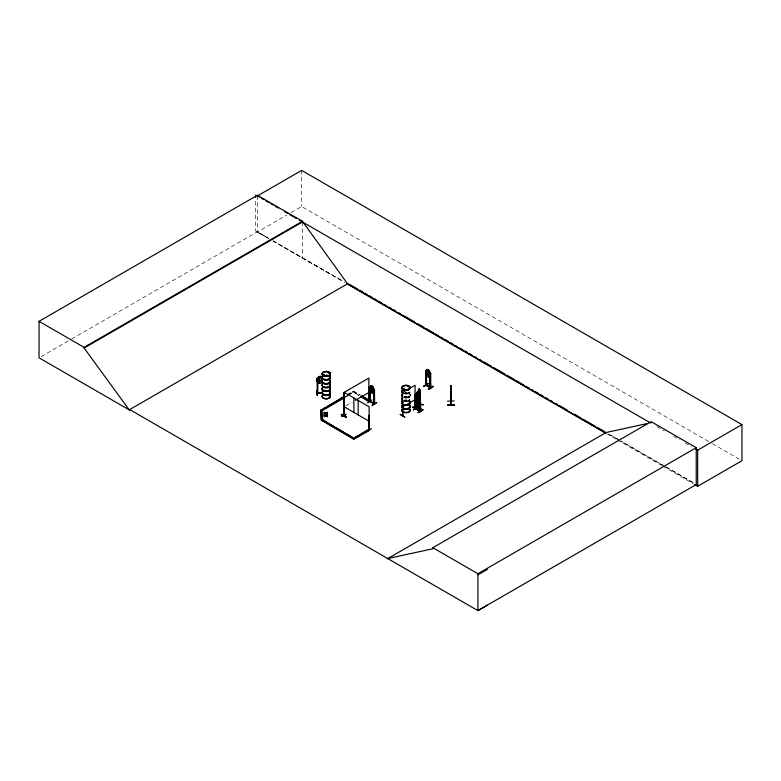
<?xml version="1.0" encoding="UTF-8"?>
<svg xmlns="http://www.w3.org/2000/svg" width="781" height="781" viewBox="0 0 781 781"><rect width="100%" height="100%" fill="white"/><g stroke="black" fill="none" stroke-linecap="round" stroke-linejoin="round"><path stroke-width="0.59" stroke-dasharray="3.9 2.93" d="M41.159 356.614L70.671 339.569M71.725 338.964L257.379 231.772L268.908 238.43M257.379 195.953L257.379 232.074L286.9 215.039M291.108 212.598L301.651 206.516L711.325 443.042M347.301 394.571L353.432 391.037L360.724 395.254M347.301 395.03L353.432 391.486L359.69 395.098M345.085 396.904L348.219 395.098M349.253 394.503L353.432 392.091L350.298 394.346M345.085 397.363L349.253 394.952M345.963 405.739L352.221 402.127M403.933 396.758L407.106 396.523A4.149 2.392 0 0 0 403.943 396.768A4.11 2.372 0 0 1 407.086 396.465M403.933 396.924L407.106 396.68M407.106 401.317L403.933 401.073M268.752 238.517L255.612 230.961L255.612 198.725M272.959 240.939L342.273 280.799L273.106 240.851M619.753 440.367L608.204 433.719L619.723 440.377M664.914 466.335L620.807 440.962L664.797 466.403M665.959 466.931L694.319 483.244M712.389 443.647L741.95 460.722M656.928 426.631L664.24 430.848M673.642 436.276L679.919 439.898M685.142 442.915L691.41 446.537M665.842 466.999L694.143 483.341M257.379 232.074L268.908 238.732M273.106 241.153L344.724 282.497M606.798 433.806L616.307 439.303M617.371 439.908L661.751 465.535M662.805 466.15L693.45 483.839M358.772 395.176L352.514 391.564L358.772 395.625M410.103 394.62L410.25 395.274A4.198 2.421 0 0 0 410.074 394.581M410.152 395.001L410.035 394.454A4.13 2.382 0 0 1 410.015 395.596M302.452 221.97L302.452 258.091M301.651 170.395L301.651 206.516M326.243 374.714A4.139 2.392 0 0 1 327.317 374.802M407.106 397.549A4.198 2.421 0 0 1 403.923 397.304A4.11 2.372 0 0 1 407.086 397.051M404.939 392.863A4.198 2.421 0 0 1 407.106 392.863M407.086 393.966A4.13 2.382 0 0 1 403.953 393.722M407.086 397.275A4.13 2.382 0 0 1 403.953 397.041A4.149 2.392 0 0 1 407.096 396.836M404.948 392.677A4.13 2.382 0 0 1 407.086 392.677M407.086 397.949A4.13 2.382 0 0 1 403.953 397.714M410.015 395.03A4.13 2.382 0 0 1 410.152 395.645M407.086 401.053A4.11 2.372 0 0 1 403.962 400.819A4.149 2.392 0 0 0 407.096 401.161M407.106 397.754A4.198 2.421 0 0 1 403.923 397.509M404.939 393.068A4.198 2.421 0 0 1 407.106 393.068M410.074 394.786A4.198 2.421 0 0 1 410.22 395.411M407.106 393.565A4.198 2.421 0 0 1 403.923 393.321M404.948 393.292A4.13 2.382 0 0 0 407.086 393.292A4.13 2.382 0 0 0 403.953 393.575A4.198 2.421 0 0 0 407.106 393.77M407.086 401.639A4.11 2.372 0 0 1 403.962 401.405M403.923 400.487A4.198 2.421 0 0 1 407.106 400.243M403.953 400.292A4.13 2.382 0 0 1 407.086 400.048M403.953 400.956A4.13 2.382 0 0 1 407.086 400.721M403.923 400.692A4.198 2.421 0 0 1 407.106 400.448M407.106 401.473L403.933 401.239A4.149 2.392 0 0 0 407.096 401.454"/><path stroke-width="1.17" d="M450.793 388.128L450.91 386.575M450.725 387.493L450.871 385.785L451.145 405.105L450.793 385.785L451.408 405.085L451.106 390.275M373.972 389.465L374.402 404.167L373.884 403.923L374.089 392.97M420.11 396.709L420.705 411.304L420.217 396.602L420.051 411.196C422.824 410.123 410.298 406.218 420.002 410.738M418.665 389.914L418.88 393.36L418.88 389.514L417.864 393.478M450.93 390.383L450.657 389.094L450.871 392.658M418.128 392.863L419.172 388.753L418.987 394.356M414.77 407.389L421.105 408.541M450.744 401.659L450.696 401.102M450.715 401.336L451.398 405.017M450.959 401.278L450.871 385.785M450.793 392.618L450.94 393.956L451.145 392.941M400.175 414.496L405.007 417.132L400.282 414.389M450.998 391.711L450.91 392.247L450.725 389.211M419.612 404.333C418.099 404.87 417.894 409.381 418.265 407.008L413.305 409.869L418.069 407.028M420.08 403.904L417.825 407.877M419.582 404.685L419.856 399.901M419.836 404.226L420.051 404.343M419.563 390.012L419.631 395.04M419.104 395.616L419.836 392.121M323.432 375.466L324.671 375.27M324.437 375.319L323.666 375.319L324.398 375.075M328.323 372.693L328.684 372.908M328.889 372.498L328.332 372.752L328.918 372.771M404.207 389.319L403.211 389.153L404.265 389.143M408.356 386.273L408.365 386.78M408.629 386.41L408.365 386.663M321.508 376.393C319.39 375.046 316.481 379.4 317.799 378.668L317.74 393.253L317.652 392.55L317.057 393.136L321.909 392.96M420.051 404.402L418.089 407.965L418.05 399.169M341.297 414.584C345.71 414.975 349.956 420.178 341.297 414.584L346.022 417.279M341.512 414.428L346.276 417.142M341.522 414.194L346.266 416.849M371.736 386.292L371.239 388.967L372.244 390.441L372.771 388.84L371.785 386.263M427.949 370.067L427.451 372.742L428.466 374.216L428.994 372.615L428.008 370.038M320.005 376.764L319.302 379.791L320.015 380.659L321.469 379.712L320.727 376.735M420.481 411.392L415.824 408.727L415.873 394.278C416.537 396.592 418.792 385.14 416.585 396.475L417.62 398.427L418.645 399.023L419.661 398.242L418.899 393.839L417.337 392.872L415.765 394.259L415.824 396.563L417.405 399.667L418.948 400.565L417.357 399.706M427.451 369.472L426.68 373.006L428.74 375.554L429.745 374.773L429.745 373.054L428.984 370.37L427.451 369.472L429.042 370.34M367.402 402.693L371.873 399.911M418.225 407.233L413.539 409.722M341.619 416.644L346.247 414.135M319.302 376.53L318.209 380.542L319.663 381.85L321.118 381.802M343.952 401.2L344.538 401.346L343.952 401.2L344.001 415.843L344.353 414.916M343.904 415.677L344.109 392.326L369.14 406.774L369.188 430.028L368.788 429.247M344.304 415.882L344.304 401.024L344.538 415.775M368.71 415.307L368.905 430.087M369.188 430.028L360.275 434.558M316.5 391.281L317.271 395.118L316.813 391.222M316.813 391.017L317.271 395.118M369.921 389.358L369.774 401.532C371.278 402.469 368.905 400.194 370.223 401.239M370.389 401.141L369.901 400.838M425.928 385.287L426.446 385.541L426.563 373.377M426.28 370.868L426.611 385.443L426.231 384.642M430.087 373.23L430.614 387.952L430.097 387.698L430.702 387.259M430.087 387.669L430.311 375.544M425.86 373.084L427.5 376.198C428.876 379.01 432.459 373.445 429.013 377.194L427.451 376.227L425.909 373.054L425.909 370.76L426.084 385.14L430.79 387.835L430.731 373.377L430.146 373.23L430.165 387.718M419.817 389.895L419.163 388.831M416.781 403.757L423.214 404.695L416.878 403.533M369.11 401.385L368.642 401.649L368.905 386.82L368.73 401.6M324.613 375.554L324.222 375.729A4.13 2.382 0 0 0 323.324 376.091M317.057 378.844L319.253 376.432M402.996 415.726L402.811 401.141M343.825 415.189L344.06 415.531M374.363 389.739L372.84 386.517L371.258 385.599L369.638 387.015L369.755 401.551M371.258 385.599L370.458 389.221L372.517 391.779L373.533 390.998L372.771 386.585L371.2 385.629L369.921 386.946M425.86 370.79L427.471 369.374L425.909 370.838M420.49 399.198L418.899 400.594L420.442 399.228M317.193 392.589L317.808 392.872M403.601 388.85L404.167 389.143M403.826 388.938L403.631 389.455M317.74 378.844L317.145 378.824M414.877 408.629L415.111 394.044L415.297 408.629M412.885 407.116L417.698 409.8L412.983 407.067M344.304 401.024L344.47 401.122M343.835 415.746L343.884 392.492L368.905 378.043L368.652 401.61L369.071 386.917M371.434 402.342L366.933 399.794M368.749 401.083L368.437 401.541M344.05 415.814L344.587 415.453M368.505 429.452L369.53 430.263L353.891 439.293L321.694 420.256L322.602 419.729L353.891 438.239M366.816 431.415L371.502 428.71M129.763 409.605L129.256 409.908L39.05 357.825L39.05 321.333L257.379 195.279L302.452 221.296L347.525 283.815L605.587 432.811M257.379 195.279L257.379 195.953L301.651 170.395L741.95 424.6L741.95 460.722L697.677 486.28L694.514 484.445M39.05 321.333L84.123 347.35L302.452 221.296M487.461 605.158L477.904 610.605L129.705 409.576L129.187 409.869L84.123 348.023L302.452 221.97M129.187 409.869L348.033 283.523M321.235 410.074L344.177 396.377M322.28 409.478L325.404 407.672M327.493 406.462L344.177 396.836M322.602 419.729L322.612 420.305L321.323 420.324L320.854 410.171L322.143 410.152L344.04 397.509M320.854 410.621L322.143 410.601L344.04 397.959M370.34 387.191L370.223 401.766M355.355 400.321L368.905 392.492M374.158 403.816L373.894 389.289L374.509 389.602L374.363 392.033M321.694 420.705L322.602 420.178L334.073 426.807M360.861 396.377L368.154 400.594L369.071 400.067L361.769 395.86M360.861 396.836L368.154 401.043L369.071 400.516L361.769 396.309M428.984 370.37L430.731 373.377M374.353 403.621C374.099 403.269 373.63 403.738 369.774 401.532M374.04 403.396L370.223 401.385L374.49 403.484M372.137 405.476L376.852 402.488L372.166 405.427M426.162 384.642L426.446 385.013M423.663 386.546L428.349 383.539L423.663 386.244M417.913 393.507L417.366 396.211L418.382 397.685L418.899 396.084L417.864 393.536L418.518 390.031M430.097 387.269L426.446 385.16L430.497 387.376M428.349 388.958C438.043 382.661 430.653 389.338 428.418 389.25M428.388 388.997L433.074 386.292L428.349 389.25M402.596 406.94L415.111 399.716M417.405 399.667L415.824 396.523M368.612 429.286L352.973 438.766M355.062 437.565L358.186 435.759M321.694 420.256L353.891 438.844L369.53 429.814M416.468 396.846L416.361 409.01C417.435 408.561 415.053 407.662 416.361 408.483M420.217 399.013L420.08 411.187M418.265 412.427C433.123 404.363 408.121 418.596 422.951 409.713M387.259 558.864L606.105 432.508L646.424 423.741M387.766 558.561L432.84 548.76L432.84 547.715L651.169 421.662L696.242 447.679L696.242 484.552L477.904 610.605L477.904 573.732L696.242 447.679M651.169 422.706L650.661 423.009L299.308 220.154M695.588 448.948L697.677 450.159L741.95 424.6M477.904 574.787L487.461 569.339M404.246 389.436L403.533 389.494M326.165 413.169L327.542 414.252L325.814 413.618L324.037 414.252L324.037 413.647L327.542 412.68L326.165 413.169L327.542 413.959L324.037 412.661L325.443 413.149M326.165 415.658L327.542 416.742L325.814 416.107L324.037 416.742L324.037 416.127L327.542 415.17L326.165 415.961L327.542 416.449L324.037 415.15L325.443 415.638M325.443 413.452L324.037 412.358L325.794 413.003L327.542 412.378L326.165 413.471M325.443 415.941L324.037 414.848L325.794 415.492L327.542 414.867L326.165 415.961M369.872 401.366L374.568 404.06L374.509 389.602M416 408.609L416.048 394.19M324.222 375.729L323.539 375.485M344.06 415.004L344.587 415.824M416.117 408.658L420.647 411.275M320.015 376.803L320.737 376.774M317.047 378.805L317.057 381.138L319.263 383.354L321.469 383.168M450.891 386.995L450.93 389.377M317.066 392.745L321.928 392.716M317.096 393.292L321.928 393.097M447.513 401.19L454.132 400.926M447.952 404.919L454.601 405.193L447.952 404.978M447.952 405.222L454.601 405.183L447.952 405.173M320.854 410.171L321.323 419.875L322.612 419.856M317.213 393.292L317.125 378.687M323.939 375.446L324.174 375.446A4.198 2.421 0 0 0 323.275 375.827M416.79 403.65L423.136 404.812M416.293 409.01L416.185 394.337M257.379 195.953L259.477 197.163M261.576 198.374L263.675 199.585M265.765 200.795L268.908 202.611M271.007 203.821L273.106 205.032M275.205 206.243L278.348 208.058M284.635 211.69L287.779 213.506M289.878 214.716L296.165 218.338M350.142 284.733L357.513 288.99M359.621 290.21L362.784 292.035M364.883 293.246L366.992 294.466M369.101 295.677L372.264 297.502M374.372 298.723L376.471 299.943M378.58 301.154L381.743 302.979M383.852 304.2L385.951 305.41M389.114 307.236L391.222 308.456M393.331 309.666L395.43 310.887M398.593 312.712L400.702 313.923M402.811 315.143L414.399 321.831M417.552 323.656L423.878 327.307M425.977 328.518L433.357 332.774M435.456 333.995L438.619 335.82M440.728 337.031L442.837 338.251M444.945 339.471L448.099 341.287M450.207 342.508L452.316 343.728M455.469 345.544L457.578 346.764M459.687 347.984L462.85 349.81M464.959 351.02L467.058 352.241M469.166 353.451L472.329 355.277M474.438 356.497L476.537 357.708M479.7 359.533L481.809 360.754M483.917 361.964L491.288 366.221M493.397 367.441L504.985 374.128M507.084 375.349L514.464 379.605M516.563 380.816L523.944 385.082M526.043 386.292L529.206 388.118M531.314 389.338L533.423 390.549M535.532 391.769L538.685 393.595M540.794 394.805L542.902 396.026M546.056 397.851L548.164 399.062M550.273 400.282L552.382 401.493M555.545 403.318L557.644 404.538M559.752 405.749L567.123 410.015M574.504 414.272L580.82 417.913M582.929 419.133L595.571 426.426M597.67 427.646L605.05 431.903M346.832 283.718L605.744 433.201M426.28 371.053L425.977 385.326M428.095 383.686L423.624 386.253M425.996 385.306L430.565 387.923M417.357 392.95L418.899 393.839L420.49 396.982M344.109 406.774L369.14 421.223M368.612 429.735L369.53 430.263M321.235 409.625L322.143 410.152L322.612 420.305M336.162 428.008L343.455 432.225M345.544 433.426L352.846 437.643M432.84 547.715L477.904 573.732M419.612 404.656L419.631 399.862M418.265 407.633L418.265 399.208M317.057 381.138L319.263 383.354M321.469 376.452L322.192 377.926M451.33 390.266L450.93 387.122M697.677 450.159L697.677 486.28M420.032 389.934L420.032 397.158M419.768 389.817L419.856 397.49M417.864 399.491L417.845 407.965M417.571 409.879L412.866 407.174M415.043 408.727L415.111 385.267L402.596 392.492L402.576 415.726M370.34 389.602L370.389 401.668M358.176 400.448L358.176 414.896M353.881 397.968L353.881 412.417M325.794 413.003L325.814 413.618M325.794 415.492L325.814 416.107M255.612 195.143L255.612 197.534M84.123 347.35L84.123 348.023M329.885 376.335A4.198 2.421 0 0 1 326.8 379.947A4.198 2.421 0 0 1 322.192 376.911M329.826 376.579A4.13 2.382 0 0 1 326.79 380.142A4.13 2.382 0 0 1 322.26 377.155M329.885 376.13A4.198 2.421 0 0 1 326.8 379.742A4.198 2.421 0 0 1 322.192 376.706M322.612 376.13A4.198 2.421 0 0 1 324.144 375.241M329.826 375.915A4.13 2.382 0 0 1 326.79 379.468A4.13 2.382 0 0 1 322.26 376.491M322.67 375.915A4.13 2.382 0 0 1 324.183 375.036M329.836 380.562A4.139 2.392 0 0 1 326.79 384.135A4.139 2.392 0 0 1 322.25 381.138M329.885 380.318A4.198 2.421 0 0 1 326.8 383.93A4.198 2.421 0 0 1 322.192 380.903M329.885 380.113A4.198 2.421 0 0 1 326.8 383.725A4.198 2.421 0 0 1 322.192 380.698M329.826 379.898A4.13 2.382 0 0 1 326.79 383.461A4.13 2.382 0 0 1 322.26 380.474M329.816 383.91A4.12 2.382 0 0 1 326.79 387.464A4.12 2.382 0 0 1 322.27 384.486M329.816 383.676A4.12 2.382 0 0 1 327.317 387.161A4.12 2.382 0 0 1 322.123 384.867M329.836 384.067A4.149 2.392 0 0 1 326.79 387.64A4.149 2.392 0 0 1 322.241 384.642M329.836 387.278A4.139 2.392 0 0 1 326.79 390.842A4.139 2.392 0 0 1 322.25 387.854M329.836 391.925A4.139 2.392 0 0 1 326.79 395.498A4.139 2.392 0 0 1 322.25 392.501M329.885 391.681A4.198 2.421 0 0 1 326.8 395.293A4.198 2.421 0 0 1 322.192 392.267M329.885 391.476A4.198 2.421 0 0 1 326.8 395.088A4.198 2.421 0 0 1 322.192 392.062M329.885 387.698A4.198 2.421 0 0 1 326.8 391.31A4.198 2.421 0 0 1 322.192 388.274M329.885 387.493A4.198 2.421 0 0 1 326.8 391.105A4.198 2.421 0 0 1 322.192 388.069M329.826 387.942A4.13 2.382 0 0 1 326.79 391.506A4.13 2.382 0 0 1 322.26 388.518M329.826 391.261A4.13 2.382 0 0 1 326.79 394.825A4.13 2.382 0 0 1 322.26 391.837M329.836 395.137A4.149 2.392 0 0 1 326.79 398.71A4.149 2.392 0 0 1 322.241 395.713M329.816 395.274A4.12 2.382 0 0 1 326.79 398.827A4.12 2.382 0 0 1 322.27 395.85M329.816 395.049A4.12 2.382 0 0 1 327.317 398.544A4.12 2.382 0 0 1 322.123 396.24M329.816 384.272A4.12 2.382 0 0 1 327.317 387.757A4.12 2.382 0 0 1 322.123 385.463M409.654 396.621A4.198 2.421 0 0 1 408.121 397.509M402.391 396.621A4.198 2.421 0 0 1 402.391 394.2M409.595 396.836A4.13 2.382 0 0 1 408.082 397.714M402.44 396.836A4.13 2.382 0 0 1 402.44 394.454M409.586 399.94A4.11 2.372 0 0 1 408.082 400.819A4.149 2.392 0 0 0 409.615 400.038M402.459 399.94A4.11 2.372 0 0 1 402.459 397.568M407.086 390.285A4.13 2.382 0 0 1 401.903 388.196A4.13 2.382 0 0 1 406.384 385.609A4.13 2.382 0 0 1 410.015 388.606M409.595 389.182A4.13 2.382 0 0 1 408.082 390.051M402.43 400.038A4.149 2.392 0 0 1 402.43 397.646M409.615 388.967A4.149 2.392 0 0 1 402.625 389.143A4.149 2.392 0 0 1 405.3 385.414A4.149 2.392 0 0 1 410.025 388.391M409.654 392.638A4.198 2.421 0 0 1 408.121 393.526M403.055 393.136A4.198 2.421 0 0 1 402.391 390.217M409.595 396.172A4.13 2.382 0 0 1 408.082 397.041M402.44 396.172A4.13 2.382 0 0 1 402.44 393.78M409.595 392.853A4.13 2.382 0 0 1 408.082 393.722M403.103 393.341A4.13 2.382 0 0 1 402.44 390.461M409.654 396.416A4.198 2.421 0 0 1 408.121 397.304M402.391 396.416A4.198 2.421 0 0 1 402.391 393.995M409.654 392.433A4.198 2.421 0 0 1 408.121 393.321M403.055 392.931A4.198 2.421 0 0 1 402.391 390.012M409.595 392.179A4.13 2.382 0 0 1 408.082 393.058M403.103 392.677A4.13 2.382 0 0 1 402.44 389.797M409.654 405.564A4.198 2.421 0 0 1 406.022 409.195A4.198 2.421 0 0 1 402.391 405.564M409.615 400.341A4.149 2.392 0 0 1 408.092 401.219M402.43 400.341A4.149 2.392 0 0 1 402.43 397.949M409.605 405.817A4.139 2.392 0 0 1 406.022 409.4A4.139 2.392 0 0 1 402.44 405.817M409.586 408.932A4.11 2.372 0 0 1 406.022 412.495A4.11 2.372 0 0 1 402.459 408.932M409.586 400.536A4.11 2.372 0 0 1 408.082 401.405M402.459 400.536A4.11 2.372 0 0 1 402.459 398.164M409.615 409.01A4.149 2.392 0 0 1 406.022 412.602A4.149 2.392 0 0 1 402.43 409.01M409.595 409.156A4.12 2.382 0 0 1 406.022 412.729A4.12 2.382 0 0 1 402.449 409.156M409.654 401.58A4.198 2.421 0 0 1 408.99 404.499A4.198 2.421 0 0 1 403.923 404.89M402.391 404.002A4.198 2.421 0 0 1 402.391 401.58M409.595 405.144A4.13 2.382 0 0 1 406.022 408.727A4.13 2.382 0 0 1 402.44 405.144M409.595 401.825A4.13 2.382 0 0 1 408.941 404.704A4.13 2.382 0 0 1 403.953 405.085M402.44 404.216A4.13 2.382 0 0 1 402.44 401.825M409.654 405.359A4.198 2.421 0 0 1 406.022 408.99A4.198 2.421 0 0 1 402.391 405.359M410.074 401.961A4.198 2.421 0 0 1 404.939 404.929M402.391 403.797A4.198 2.421 0 0 1 402.391 401.375M410.015 401.737A4.139 2.392 0 0 1 406.022 404.743M402.44 403.543A4.139 2.392 0 0 1 402.44 401.161M374.363 391.955L372.791 393.419L371.229 392.452L369.686 389.28L371.278 392.423L372.791 393.419L374.411 392.003M324.174 375.827A4.139 2.392 0 0 0 330.383 373.757A4.139 2.392 0 0 0 324.174 371.688A4.139 2.392 0 0 0 324.174 375.827M324.183 376.169A4.12 2.382 0 0 0 330.373 374.109A4.12 2.382 0 0 0 324.183 372.049A4.12 2.382 0 0 0 324.183 376.169M323.314 375.593A4.149 2.392 0 0 0 330.256 374.519A4.149 2.392 0 0 0 325.169 371.59A4.149 2.392 0 0 0 323.314 375.593M403.953 389.729A4.139 2.392 0 0 0 410.162 387.659A4.139 2.392 0 0 0 403.953 385.589A4.139 2.392 0 0 0 403.953 389.729"/></g></svg>
